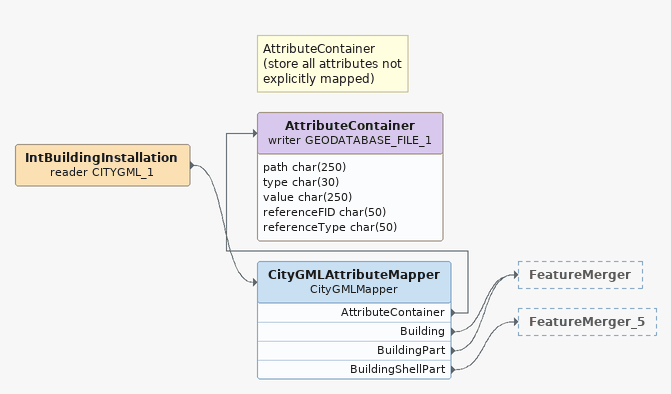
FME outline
IntBuildingInstallation (reader CITYGML_1)
    -> CityGMLAttributeMapper
CityGMLAttributeMapper: CityGMLMapper
    AttributeContainer -> AttributeContainer (writer GEODATABASE_FILE_1)
    Building -> FeatureMerger
    BuildingPart -> FeatureMerger
    BuildingShellPart -> FeatureMerger_5
Note: AttributeContainer / (store all attributes not / explicitly mapped)
AttributeContainer (writer GEODATABASE_FILE_1)
    attributes: path char(250), type char(30), value char(250), referenceFID char(50), referenceType char(50)
